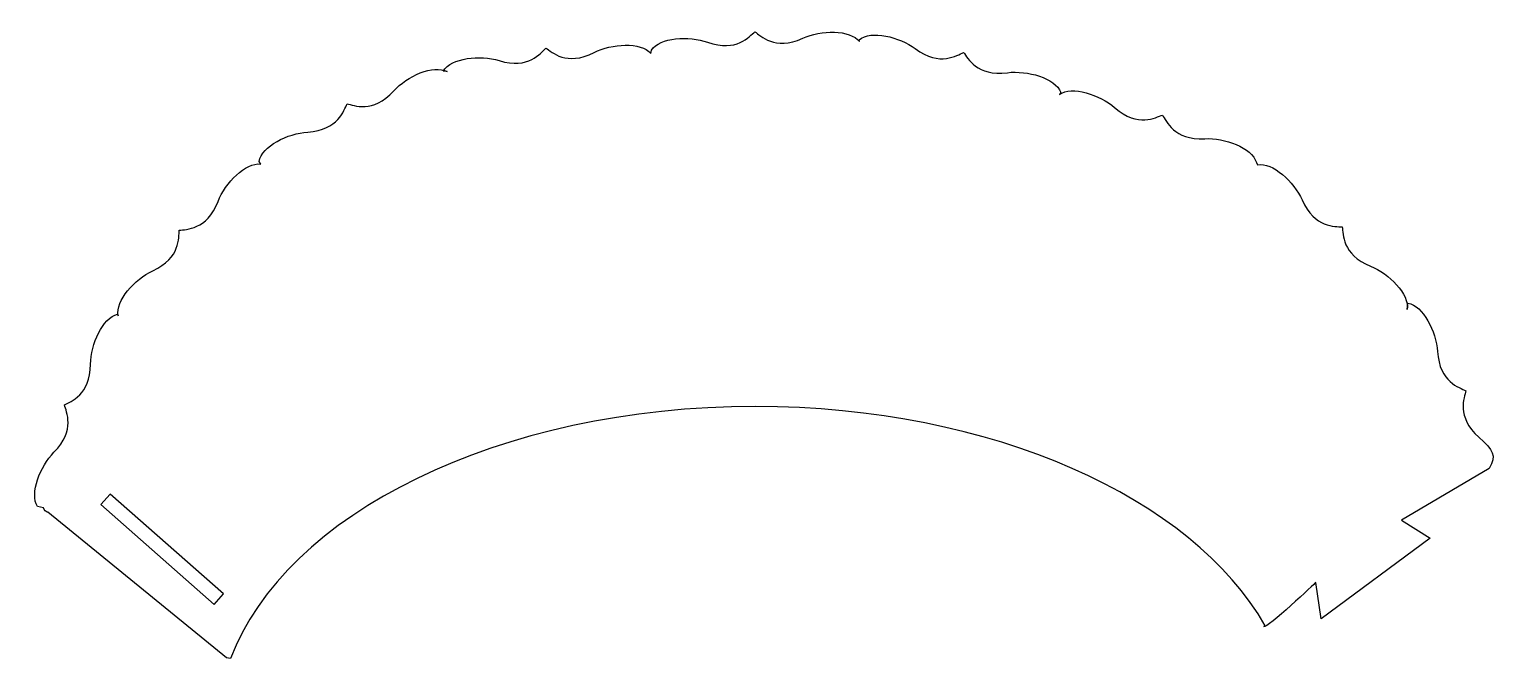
# Model space of a CAD drawing. Header units: centimetres. Extents: x -10.7 to 10.7, y -4.6 to 4.6.
import ezdxf

# ---------------------------------------------------------------- set-up
doc = ezdxf.new("R2010")
doc.units = ezdxf.units.CM
doc.header["$MEASUREMENT"] = 0
doc.layers.add('Camada 1', color=7, linetype='Continuous')

msp = doc.modelspace()

# ---------------------------------------------------------------- linework, layer by layer
at = {"layer": 'Camada 1'}
for points, knots in [([(-10.52077, -2.37785), (-10.50812, -2.41), (-10.49077, -2.43153), (-10.46764, -2.43873), (-10.46764, -2.43873), (-10.46764, -2.43873), (-10.4588, -2.43995), (-10.4588, -2.43995), (-10.4588, -2.43995), (-10.4588, -2.43995), (-7.84781, -4.56598), (-7.84781, -4.56598), (-7.84781, -4.56598), (-7.84781, -4.56598), (-7.78968, -4.57865), (-7.78968, -4.57865), (-7.78968, -4.57865), (-7.00164, -2.4705), (-3.86816, -0.89554), (-0.12261, -0.89554), (-0.12261, -0.89554), (3.33309, -0.89554), (6.26784, -2.23618), (7.3202, -4.0993), (7.3202, -4.0993), (7.3202, -4.0993), (7.3021, -4.10975), (7.3021, -4.10975), (7.3021, -4.10975), (7.34009, -4.14774), (8.06116, -3.46456), (8.06116, -3.46456), (8.06116, -3.46456), (8.06116, -3.46456), (8.13712, -3.99592), (8.13712, -3.99592), (8.13712, -3.99592), (8.13712, -3.99592), (9.73108, -2.8195), (9.73108, -2.8195), (9.73108, -2.8195), (9.73108, -2.8195), (9.31354, -2.55378), (9.31354, -2.55378), (9.31354, -2.55378), (9.31354, -2.55378), (10.59296, -1.8026), (10.59296, -1.8026), (10.59296, -1.8026), (10.70133, -1.60377), (10.65535, -1.54013), (10.44159, -1.34529), (10.44159, -1.34529), (10.10478, -1.03824), (10.23096, -0.76556), (10.2509, -0.66438), (10.2509, -0.66438), (10.15933, -0.61694), (9.86747, -0.54574), (9.83717, -0.0909), (9.83717, -0.0909), (9.81799, 0.19765), (9.62773, 0.57749), (9.40466, 0.61662), (9.40466, 0.61662), (9.40466, 0.61662), (9.39614, 0.5224), (9.39614, 0.5224), (9.39614, 0.5224), (9.42897, 0.74645), (9.12809, 1.04633), (8.86012, 1.15515), (8.86012, 1.15515), (8.43779, 1.32663), (8.46182, 1.62611), (8.44554, 1.72797), (8.44554, 1.72797), (8.34317, 1.74078), (8.04472, 1.70654), (7.85888, 2.12278), (7.85888, 2.12278), (7.74098, 2.38686), (7.43102, 2.67737), (7.20819, 2.63687), (7.20819, 2.63687), (7.20819, 2.63687), (7.19208, 2.66997), (7.19208, 2.66997), (7.19208, 2.66997), (7.12715, 2.8869), (6.72776, 3.03158), (6.43886, 3.01697), (6.43886, 3.01697), (5.98367, 2.99392), (5.87892, 3.27552), (5.82106, 3.36095), (5.82106, 3.36095), (5.7229, 3.32933), (5.46684, 3.17217), (5.12256, 3.47091), (5.12256, 3.47091), (4.90409, 3.66046), (4.50042, 3.79275), (4.31558, 3.66191), (4.31558, 3.66191), (4.31558, 3.66191), (4.33537, 3.69265), (4.33537, 3.69265), (4.33537, 3.69265), (4.25406, 3.90397), (3.84473, 4.01764), (3.55781, 3.98097), (3.55781, 3.98097), (3.10569, 3.92316), (2.97967, 4.19589), (2.91551, 4.27662), (2.91551, 4.27662), (2.82007, 4.23757), (2.57679, 4.06128), (2.21061, 4.33279), (2.21061, 4.33279), (1.97831, 4.50506), (1.56569, 4.60608), (1.39138, 4.46143), (1.39138, 4.46143), (1.39138, 4.46143), (1.39625, 4.43584), (1.39625, 4.43584), (1.39625, 4.43584), (1.25668, 4.61412), (0.832, 4.60298), (0.5684, 4.48394), (0.5684, 4.48394), (0.153, 4.29632), (-0.04731, 4.52024), (-0.13232, 4.57866), (-0.13232, 4.57866), (-0.21217, 4.51339), (-0.39317, 4.2736), (-0.8228, 4.42602), (-0.8228, 4.42602), (-1.09535, 4.52273), (-1.51947, 4.49854), (-1.6438, 4.30923), (-1.6438, 4.30923), (-1.6438, 4.30923), (-1.65081, 4.26274), (-1.65081, 4.26274), (-1.65081, 4.26274), (-1.798, 4.43483), (-2.22178, 4.40535), (-2.47999, 4.27502), (-2.47999, 4.27502), (-2.88689, 4.06962), (-3.09671, 4.28468), (-3.18415, 4.33937), (-3.18415, 4.33937), (-3.26109, 4.27071), (-3.43159, 4.02333), (-3.86738, 4.15705), (-3.86738, 4.15705), (-4.14387, 4.2419), (-4.56654, 4.19941), (-4.68256, 4.00491), (-4.68256, 4.00491), (-4.68256, 4.00491), (-4.62663, 3.99695), (-4.62663, 3.99695), (-4.62663, 3.99695), (-4.82515, 4.10585), (-5.21117, 3.92845), (-5.4066, 3.71527), (-5.4066, 3.71527), (-5.7146, 3.37925), (-5.98688, 3.50622), (-6.08803, 3.52646), (-6.08803, 3.52646), (-6.13573, 3.43502), (-6.20773, 3.14332), (-6.66265, 3.11434), (-6.66265, 3.11434), (-6.95126, 3.09595), (-7.33162, 2.90675), (-7.37139, 2.68378), (-7.37139, 2.68378), (-7.37139, 2.68378), (-7.3467, 2.64579), (-7.3467, 2.64579), (-7.3467, 2.64579), (-7.57117, 2.67548), (-7.86677, 2.37036), (-7.97178, 2.10085), (-7.97178, 2.10085), (-8.13725, 1.67614), (-8.43705, 1.69591), (-8.53865, 1.67815), (-8.53865, 1.67815), (-8.55003, 1.57565), (-8.51153, 1.27768), (-8.9251, 1.08596), (-8.9251, 1.08596), (-9.18749, 0.96433), (-9.47355, 0.65027), (-9.4299, 0.42805), (-9.4299, 0.42805), (-9.4299, 0.42805), (-9.43958, 0.45271), (-9.43958, 0.45271), (-9.43958, 0.45271), (-9.66014, 0.40141), (-9.82934, 0.01173), (-9.8327, -0.27746), (-9.8327, -0.27746), (-9.83799, -0.73323), (-10.12554, -0.82031), (-10.21439, -0.87272), (-10.21439, -0.87272), (-10.18894, -0.97265), (-10.04797, -1.23798), (-10.36753, -1.56307), (-10.36753, -1.56307), (-10.57028, -1.76931), (-10.72739, -2.16399), (-10.60827, -2.35661), (-10.60827, -2.35661), (-10.60827, -2.35661), (-10.52077, -2.37785), (-10.52077, -2.37785)], [0, 0, 0, 0, 0.01724138, 0.01724138, 0.01724138, 0.01724138, 0.03448276, 0.03448276, 0.03448276, 0.03448276, 0.05172414, 0.05172414, 0.05172414, 0.05172414, 0.06896552, 0.06896552, 0.06896552, 0.06896552, 0.0862069, 0.0862069, 0.0862069, 0.0862069, 0.10344828, 0.10344828, 0.10344828, 0.10344828, 0.12068966, 0.12068966, 0.12068966, 0.12068966, 0.13793103, 0.13793103, 0.13793103, 0.13793103, 0.15517241, 0.15517241, 0.15517241, 0.15517241, 0.17241379, 0.17241379, 0.17241379, 0.17241379, 0.18965517, 0.18965517, 0.18965517, 0.18965517, 0.20689655, 0.20689655, 0.20689655, 0.20689655, 0.22413793, 0.22413793, 0.22413793, 0.22413793, 0.24137931, 0.24137931, 0.24137931, 0.24137931, 0.25862069, 0.25862069, 0.25862069, 0.25862069, 0.27586207, 0.27586207, 0.27586207, 0.27586207, 0.29310345, 0.29310345, 0.29310345, 0.29310345, 0.31034483, 0.31034483, 0.31034483, 0.31034483, 0.32758621, 0.32758621, 0.32758621, 0.32758621, 0.34482759, 0.34482759, 0.34482759, 0.34482759, 0.36206897, 0.36206897, 0.36206897, 0.36206897, 0.37931034, 0.37931034, 0.37931034, 0.37931034, 0.39655172, 0.39655172, 0.39655172, 0.39655172, 0.4137931, 0.4137931, 0.4137931, 0.4137931, 0.43103448, 0.43103448, 0.43103448, 0.43103448, 0.44827586, 0.44827586, 0.44827586, 0.44827586, 0.46551724, 0.46551724, 0.46551724, 0.46551724, 0.48275862, 0.48275862, 0.48275862, 0.48275862, 0.5, 0.5, 0.5, 0.5, 0.51724138, 0.51724138, 0.51724138, 0.51724138, 0.53448276, 0.53448276, 0.53448276, 0.53448276, 0.55172414, 0.55172414, 0.55172414, 0.55172414, 0.56896552, 0.56896552, 0.56896552, 0.56896552, 0.5862069, 0.5862069, 0.5862069, 0.5862069, 0.60344828, 0.60344828, 0.60344828, 0.60344828, 0.62068966, 0.62068966, 0.62068966, 0.62068966, 0.63793103, 0.63793103, 0.63793103, 0.63793103, 0.65517241, 0.65517241, 0.65517241, 0.65517241, 0.67241379, 0.67241379, 0.67241379, 0.67241379, 0.68965517, 0.68965517, 0.68965517, 0.68965517, 0.70689655, 0.70689655, 0.70689655, 0.70689655, 0.72413793, 0.72413793, 0.72413793, 0.72413793, 0.74137931, 0.74137931, 0.74137931, 0.74137931, 0.75862069, 0.75862069, 0.75862069, 0.75862069, 0.77586207, 0.77586207, 0.77586207, 0.77586207, 0.79310345, 0.79310345, 0.79310345, 0.79310345, 0.81034483, 0.81034483, 0.81034483, 0.81034483, 0.82758621, 0.82758621, 0.82758621, 0.82758621, 0.84482759, 0.84482759, 0.84482759, 0.84482759, 0.86206897, 0.86206897, 0.86206897, 0.86206897, 0.87931034, 0.87931034, 0.87931034, 0.87931034, 0.89655172, 0.89655172, 0.89655172, 0.89655172, 0.9137931, 0.9137931, 0.9137931, 0.9137931, 0.93103448, 0.93103448, 0.93103448, 0.93103448, 0.94827586, 0.94827586, 0.94827586, 0.94827586, 0.96551724, 0.96551724, 0.96551724, 0.96551724, 1, 1, 1, 1]), ([(-7.89097, -3.63245), (-7.89097, -3.63245), (-8.02599, -3.78596), (-8.02599, -3.78596), (-8.02599, -3.78596), (-8.02599, -3.78596), (-9.68284, -2.32826), (-9.68284, -2.32826), (-9.68284, -2.32826), (-9.68284, -2.32826), (-9.54782, -2.17475), (-9.54782, -2.17475), (-9.54782, -2.17475), (-9.54782, -2.17475), (-7.89097, -3.63245), (-7.89097, -3.63245)], [0, 0, 0, 0, 0.2, 0.2, 0.2, 0.2, 0.4, 0.4, 0.4, 0.4, 0.6, 0.6, 0.6, 0.6, 1, 1, 1, 1])]:
    msp.add_open_spline(points, degree=3, knots=knots, dxfattribs=at)

doc.saveas('drawing.dxf')
